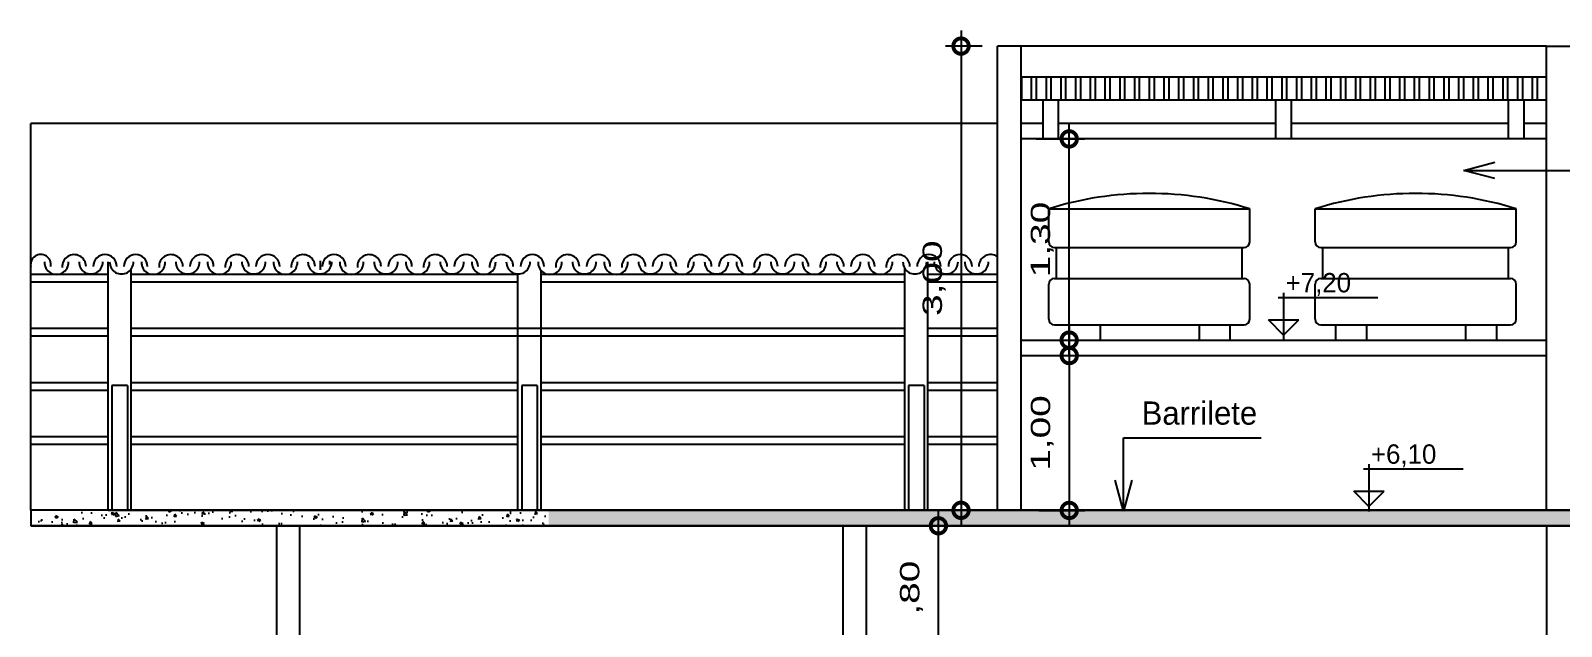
# Model space of a CAD drawing. Header units: millimetres. Extents: x 237 to 339, y 16 to 52.
# Drawn here: x 254.37 to 264.27, y 23.43 to 27.28 of the extents above; entities that cross this region are included whole.
import ezdxf

# ---------------------------------------------------------------- set-up
doc = ezdxf.new("R2010")
doc.units = ezdxf.units.MM
doc.header["$LTSCALE"] = 0.6
doc.header["$MEASUREMENT"] = 0
doc.layers.get('DEFPOINTS').update_dxf_attribs({"color": 253})
for name, color, linetype in [('0.1', 1, 'Continuous'), ('0.3', 3, 'Continuous'), ('01', 1, 'Continuous'), ('02', 2, 'Continuous'), ('AR-ALV', 5, 'Continuous'), ('AR-TXT', 2, 'Continuous'), ('COBERTURA', 32, 'Continuous'), ('guarda-corpo', 32, 'Continuous'), ('MOBILIÁRIO_LAYOUT', 165, 'Continuous'), ('NIVELC', 2, 'Continuous')]:
    doc.layers.add(name, color=color, linetype=linetype)
doc.styles.add('stylUS BT', font='stylu.ttf', dxfattribs={"width": 1.5})
doc.dimstyles.new('ARQ_100 1', dxfattribs={"dimtxt": 0.125, "dimasz": 0.2, "dimexe": 0.1, "dimexo": 0.1, "dimgap": 0.1, "dimtad": 1, "dimzin": 6, "dimtxsty": 'stylUS BT', "dimblk1": 'DOTSMALL', "dimblk2": 'DOTSMALL', "dimsah": 1, "dimcen": 0.09, "dimdle": 0.1, "dimclrd": 256, "dimclre": 256, "dimclrt": 2, "dimaunit": 1, "dimadec": 0, "dimazin": 0, "dimtfac": 1, "dimtmove": 2, "dimatfit": 3, "dimldrblk": 'OPEN30', "dimfxl": 1, "dimtolj": 1, "dimtzin": 0, "dimarcsym": 0})
pattern_1 = [(130, (585.02088, 72.16408), (-0.18218467, -0.015939086), [0.01905, -0.20955]), (185, (585.02088, 72.16408), (0.03524283, 0.19105664), [0.01524, -0.16764]), (79.549, (585.0057, 72.16275), (-0.1469425, 0.17511669), [0.01619, -0.17809]), (133.8158, (585.02088, 72.21488), (-0.27107904, -0.04204233), [0.028575, -0.314325]), (83.3644, (584.9983, 72.21138), (-0.23740423, 0.24742556), [0.024285, -0.267135]), (188.816, (585.02088, 72.21488), (-0.2374046, 0.24742512), [0.02286, -0.25146]), (159, (584.99548, 72.20218), (-0.15161488, -0.10226552), [0.01905, -0.20955]), (214, (584.99548, 72.20218), (-0.06180203, 0.18418797), [0.01524, -0.16764]), (108.5486, (584.98284, 72.19366), (-0.21341649, 0.08192286), [0.01619, -0.17809]), (142.5, (585.02088, 72.16408), (-0.003088603, 0.084555039), [0, -0.165608, 0, -0.17018, 0, -0.168275]), (172.5, (585.02088, 72.16408), (-0.066819663, 0.100180575), [0, -0.097028, 0, -0.161798, 0, -0.064135]), (212.5, (585.07752, 72.16408), (-0.135590595, -0.005728744), [0, -0.0635, 0, -0.19812, 0, -0.26289]), (222.5, (585.10292, 72.16408), (-0.14812918, 0.02542649), [0, -0.08255, 0, -0.131572, 0, -0.18669])]

# ---------------------------------------------------------------- blocks, each defined once
blk = doc.blocks.new('_DOTSMALL')
at = {"color": 0, "linetype": 'ByBlock', "const_width": 0.5}
blk.add_lwpolyline([(-0.0625, 0, 1), (0.0625, 0, 1)], format="xyb", close=True, dxfattribs=at)
blk = doc.blocks.new('*D54')
at = {"layer": '01', "lineweight": -2}
for p, q in [((260.3882, 27.2847), (260.3882, 24.0847)), ((260.5239, 27.1847), (260.2882, 27.1847)), ((260.5239, 24.1847), (260.2882, 24.1847))]:
    blk.add_line(p, q, dxfattribs=at)
at = {"layer": 'DEFPOINTS', "color": 0}
for p in [(260.6239, 27.1847), (260.3882, 24.1847), (260.6239, 24.1847)]:
    blk.add_point(p, dxfattribs=at)
at = {"layer": '01', "lineweight": -2, "xscale": 0.2, "yscale": 0.2, "zscale": 0.2}
for p, rotation in [((260.3882, 27.1847), 90), ((260.3882, 24.1847), 270)]:
    blk.add_blockref('_DOTSMALL', p, dxfattribs=dict(at, rotation=rotation))
at = {"layer": '01', "color": 2, "insert": (260.214, 25.6847), "char_height": 0.125, "attachment_point": 5, "rotation": 90, "style": 'stylUS BT'}
blk.add_mtext('\\A1;3,00', dxfattribs=at)
blk = doc.blocks.new('_Open30')
at = {"layer": 'AR-ALV', "color": 0, "lineweight": -2}
for p, q in [((-1, 0.268), (0, 0)), ((0, 0), (-1, -0.268)), ((0, 0), (-1, 0))]:
    blk.add_line(p, q, dxfattribs=at)
blk = doc.blocks.new('*D55')
at = {"layer": '01', "lineweight": -2}
for p, q in [((261.0878, 25.2847), (261.0878, 24.084)), ((260.8739, 25.1847), (261.1878, 25.1847)), ((260.8912, 24.184), (261.1878, 24.184))]:
    blk.add_line(p, q, dxfattribs=at)
at = {"layer": 'DEFPOINTS', "color": 0}
for p in [(260.7739, 25.1847), (260.7912, 24.184), (261.0878, 24.184)]:
    blk.add_point(p, dxfattribs=at)
at = {"layer": '01', "lineweight": -2, "xscale": 0.2, "yscale": 0.2, "zscale": 0.2}
for p, rotation in [((261.0878, 25.1847), 90), ((261.0878, 24.184), 270)]:
    blk.add_blockref('_DOTSMALL', p, dxfattribs=dict(at, rotation=rotation))
at = {"layer": '01', "color": 2, "insert": (260.9136, 24.6844), "char_height": 0.125, "attachment_point": 5, "rotation": 90, "style": 'stylUS BT'}
blk.add_mtext('\\A1;1,00', dxfattribs=at)
blk = doc.blocks.new('*D57')
at = {"layer": '01', "lineweight": -2}
for p, q in [((260.2419, 23.1847), (260.2419, 24.1847)), ((259.8739, 24.0847), (260.3419, 24.0847)), ((259.8739, 23.2847), (260.3419, 23.2847))]:
    blk.add_line(p, q, dxfattribs=at)
at = {"layer": 'DEFPOINTS', "color": 0}
for p in [(259.7739, 24.0847), (260.2419, 24.0847), (259.7739, 23.2847)]:
    blk.add_point(p, dxfattribs=at)
at = {"layer": '01', "lineweight": -2, "xscale": 0.2, "yscale": 0.2, "zscale": 0.2}
for p, rotation in [((260.2419, 24.0847), 90), ((260.2419, 23.2847), 270)]:
    blk.add_blockref('_DOTSMALL', p, dxfattribs=dict(at, rotation=rotation))
at = {"layer": '01', "color": 2, "insert": (260.0677, 23.6847), "char_height": 0.125, "attachment_point": 5, "rotation": 90, "style": 'stylUS BT'}
blk.add_mtext('\\A1;,80', dxfattribs=at)
blk = doc.blocks.new('NIVELCORTE2')
at = {"layer": 'NIVELC'}
for p, q in [((0, 0.436), (0, 0)), ((-0.049, 0.394), (0.869, 0.394)), ((0, 0.046), (-0.141, 0.187)), ((-0.141, 0.187), (0.141, 0.187)), ((0, 0.046), (0.141, 0.187))]:
    blk.add_line(p, q, dxfattribs=at)
blk = doc.blocks.new('*D65')
at = {"layer": '01', "lineweight": -2}
for p, q in [((261.0875, 25.1847), (261.0875, 26.6847)), ((260.8739, 26.5847), (261.1875, 26.5847)), ((260.8739, 25.2847), (261.1875, 25.2847))]:
    blk.add_line(p, q, dxfattribs=at)
at = {"layer": 'DEFPOINTS', "color": 0}
for p in [(260.7739, 26.5847), (261.0875, 26.5847), (260.7739, 25.2847)]:
    blk.add_point(p, dxfattribs=at)
at = {"layer": '01', "lineweight": -2, "xscale": 0.2, "yscale": 0.2, "zscale": 0.2}
for p, rotation in [((261.0875, 26.5847), 90), ((261.0875, 25.2847), 270)]:
    blk.add_blockref('_DOTSMALL', p, dxfattribs=dict(at, rotation=rotation))
at = {"layer": '01', "color": 2, "insert": (260.9133, 25.9347), "char_height": 0.125, "attachment_point": 5, "rotation": 90, "style": 'stylUS BT'}
blk.add_mtext('\\A1;1,30', dxfattribs=at)

msp = doc.modelspace()

# ---------------------------------------------------------------- hatches: boundary and pattern name
at = {"layer": '0.1'}
h = msp.add_hatch(dxfattribs=at)
h.set_pattern_fill('AR-CONC', color=256, scale=0.001, style=0)
h.set_pattern_definition(pattern_1)
h.paths.add_polyline_path([(254.3739, 24.1847), (254.8989, 24.1847), (254.8989, 24.0847), (254.3739, 24.0847)])
h = msp.add_hatch(dxfattribs=at)
h.set_pattern_fill('AR-CONC', color=256, scale=0.001, style=0)
h.set_pattern_definition(pattern_1)
h.paths.add_polyline_path([(254.8739, 24.1847), (257.7216, 24.1847), (257.7216, 24.0847), (254.8739, 24.0847)])
h = msp.add_hatch(dxfattribs=at)
h.set_pattern_fill('AR-CONC', color=256, scale=0.001, style=0)
h.set_pattern_definition(pattern_1)
h.paths.add_polyline_path([(257.7216, 24.1847), (262.2534, 24.1847), (262.2534, 24.0847), (260.7739, 24.0847), (257.7216, 24.0847)])
h = msp.add_hatch(dxfattribs=at)
h.set_pattern_fill('AR-CONC', color=256, scale=0.001, style=0)
h.set_pattern_definition(pattern_1)
h.paths.add_polyline_path([(262.2534, 24.1847), (266.5899, 24.1847), (266.5899, 24.0847), (262.2534, 24.0847)])
at = {"layer": 'guarda-corpo'}
h = msp.add_hatch(dxfattribs=at)
h.set_pattern_fill('ANSI32', color=256, scale=0.01, angle=45, style=0)
h.set_pattern_definition([(90, (127.87545, -65.70507), (-0.09525, 7e-18), []), (90, (127.9072, -65.67332), (-0.09525, 7e-18), [])])
h.paths.add_polyline_path([(260.7739, 26.9847), (260.7739, 26.8347), (264.1739, 26.8347), (264.1739, 26.9847)])

# ---------------------------------------------------------------- linework, layer by layer
at = {"layer": '0.1'}
for p, q in [((264.1739, 27.1847), (260.7739, 27.1847)), ((260.9192, 26.5847), (260.9192, 26.8347)), ((261.0192, 26.5847), (261.0192, 26.8347)), ((262.4239, 26.5847), (262.4239, 26.8347)), ((262.5239, 26.5847), (262.5239, 26.8347)), ((263.9287, 26.5847), (263.9287, 26.8347)), ((264.0287, 26.5847), (264.0287, 26.8347)), ((260.6239, 26.6847), (254.3739, 26.6847)), ((254.3739, 25.7607), (254.3739, 26.6847)), ((260.9192, 26.6847), (260.7739, 26.6847)), ((262.4239, 26.6847), (261.0192, 26.6847)), ((263.9287, 26.6847), (262.5239, 26.6847)), ((264.1739, 26.6847), (264.0287, 26.6847)), ((264.1739, 26.5847), (260.7739, 26.5847)), ((254.3739, 24.1847), (254.3739, 25.7907)), ((254.8739, 24.1847), (254.8739, 25.7907)), ((255.0239, 24.1847), (255.0239, 25.7451)), ((257.6739, 24.1847), (257.6739, 25.7338)), ((260.0239, 24.1847), (260.0239, 25.7489)), ((260.1739, 24.1847), (260.1739, 25.7907)), ((254.8739, 25.7091), (254.3739, 25.7091)), ((254.8739, 25.6591), (254.3739, 25.6591)), ((257.5239, 25.7091), (255.0239, 25.7091)), ((257.5239, 25.6591), (255.0239, 25.6591)), ((257.5239, 24.1847), (257.5239, 25.712)), ((260.0239, 25.7091), (257.6739, 25.7091)), ((260.0239, 25.6591), (257.6739, 25.6591)), ((260.6239, 25.7091), (260.1739, 25.7091)), ((260.6239, 25.6591), (260.1739, 25.6591)), ((254.8739, 25.3591), (254.3739, 25.3591)), ((260.0239, 25.3591), (255.0239, 25.3591)), ((260.6239, 25.3591), (260.1739, 25.3591)), ((254.8739, 25.3091), (254.3739, 25.3091)), ((260.0239, 25.3091), (255.0239, 25.3091)), ((260.6239, 25.3091), (260.1739, 25.3091)), ((254.8739, 25.0091), (254.3739, 25.0091)), ((254.8739, 24.9591), (254.3739, 24.9591)), ((254.8989, 24.9907), (254.8989, 24.1847)), ((254.9989, 24.9907), (254.8989, 24.9907)), ((254.9989, 24.9907), (254.9989, 24.1847)), ((257.5239, 25.0091), (255.0239, 25.0091)), ((257.5239, 24.9591), (255.0239, 24.9591)), ((257.5489, 24.9907), (257.5489, 24.1847)), ((257.6489, 24.9907), (257.5489, 24.9907)), ((257.6489, 24.9907), (257.6489, 24.1847)), ((260.0239, 25.0091), (257.6739, 25.0091)), ((260.0239, 24.9591), (257.6739, 24.9591)), ((260.0489, 24.9907), (260.0489, 24.1847)), ((260.1489, 24.9907), (260.0489, 24.9907)), ((260.1489, 24.9907), (260.1489, 24.1847)), ((260.6239, 25.0091), (260.1739, 25.0091)), ((260.6239, 24.9591), (260.1739, 24.9591)), ((254.8739, 24.6591), (254.3739, 24.6591)), ((257.5239, 24.6591), (255.0239, 24.6591)), ((260.0239, 24.6591), (257.6739, 24.6591)), ((260.6239, 24.6591), (260.1739, 24.6591)), ((254.8739, 24.6091), (254.3739, 24.6091)), ((257.5239, 24.6091), (255.0239, 24.6091)), ((260.0239, 24.6091), (257.6739, 24.6091)), ((260.6239, 24.6091), (260.1739, 24.6091))]:
    msp.add_line(p, q, dxfattribs=at)
at = {"layer": '0.3'}
for p, q in [((260.6239, 24.1847), (260.6239, 27.1847)), ((260.7739, 27.1847), (260.6239, 27.1847)), ((260.7739, 27.1847), (260.7739, 24.1847)), ((264.1739, 24.1847), (264.1739, 27.1847)), ((264.1739, 27.1847), (264.3239, 27.1847)), ((260.6239, 24.1847), (260.6239, 25.8847)), ((260.7739, 25.2847), (264.1739, 25.2847)), ((260.7739, 25.1847), (264.1739, 25.1847)), ((269.8396, 24.1847), (254.3739, 24.1847)), ((254.8739, 24.1847), (254.3739, 24.1847)), ((254.3739, 24.1847), (254.3739, 24.0847)), ((254.3739, 24.1847), (254.3739, 24.0847)), ((254.8739, 24.1847), (269.1739, 24.1847)), ((269.8396, 24.0847), (254.3739, 24.0847)), ((254.3739, 24.0847), (254.8739, 24.0847)), ((254.8739, 24.0847), (269.1739, 24.0847)), ((255.9618, 24.0847), (255.9618, 23.2847)), ((256.1118, 24.0847), (256.1118, 23.2847)), ((259.6239, 24.0847), (259.6239, 23.2847)), ((259.7739, 24.0847), (259.7739, 23.2847)), ((264.1739, 24.0847), (264.1739, 21.1847))]:
    msp.add_line(p, q, dxfattribs=at)
at = {"layer": '02'}
for p, q in [((264.1739, 26.9847), (260.7739, 26.9847)), ((264.1739, 26.8347), (260.7739, 26.8347))]:
    msp.add_line(p, q, dxfattribs=at)
at = {"layer": 'guarda-corpo'}
for p, q in [((256.2459, 25.7972), (256.2459, 25.7399)), ((256.3059, 25.7972), (256.3059, 25.7727))]:
    msp.add_line(p, q, dxfattribs=at)
for centre, radius, start, end in [((254.4385, 25.7727), 0.0656, 349.51233, 190.48767), ((254.6542, 25.7603), 0.0768, 0.30014, 184.30662), ((254.8537, 25.7603), 0.0768, 0.30014, 179.69986), ((255.0519, 25.7603), 0.0768, 0.30014, 179.69986), ((255.2799, 25.7603), 0.0768, 0.30014, 184.30662), ((255.4794, 25.7603), 0.0768, 0.30014, 179.69986), ((255.7072, 25.7603), 0.0768, 0.30014, 184.30662), ((255.9067, 25.7603), 0.0768, 0.30014, 179.69986), ((256.1347, 25.7603), 0.0768, 0.30014, 184.30662), ((256.3341, 25.7603), 0.0768, 0.30014, 179.69986), ((256.5621, 25.7603), 0.0768, 0.30014, 184.30662), ((256.7616, 25.7603), 0.0768, 0.30014, 179.69986), ((256.9894, 25.7603), 0.0768, 0.30014, 184.30662), ((257.1889, 25.7603), 0.0768, 0.30014, 179.69986), ((257.4169, 25.7603), 0.0768, 0.30014, 184.30662), ((257.6164, 25.7603), 0.0768, 0.30014, 179.69986), ((257.8443, 25.7603), 0.0768, 0.30014, 184.30662), ((258.0438, 25.7603), 0.0768, 0.30014, 179.69986), ((258.2716, 25.7603), 0.0768, 0.30014, 184.30662), ((258.4711, 25.7603), 0.0768, 0.30014, 179.69986), ((258.6991, 25.7603), 0.0768, 0.30014, 184.30662), ((258.8986, 25.7603), 0.0768, 0.30014, 179.69986), ((259.1265, 25.7603), 0.0768, 0.30014, 184.30662), ((259.326, 25.7603), 0.0768, 0.30014, 179.69986), ((259.554, 25.7603), 0.0768, 0.30014, 184.30662), ((259.7535, 25.7603), 0.0768, 0.30014, 179.69986), ((259.9813, 25.7603), 0.0768, 0.30014, 184.30662), ((260.1808, 25.7603), 0.0768, 0.30014, 179.69986), ((260.3831, 25.7603), 0.0768, 0.30014, 179.69986), ((260.5797, 25.7603), 0.0768, 54.87892, 179.69986), ((254.5402, 25.7859), 0.0768, 176.42048, 3.57952), ((254.7625, 25.7888), 0.0768, 178.54451, 1.45549), ((254.9607, 25.7888), 0.0768, 178.54451, 1.45549), ((255.1659, 25.7859), 0.0768, 176.42048, 3.57952), ((255.3882, 25.7888), 0.0768, 178.54451, 1.45549), ((255.5934, 25.7859), 0.0768, 176.42048, 3.57952), ((255.8155, 25.7888), 0.0768, 178.54451, 1.45549), ((256.0207, 25.7859), 0.0768, 176.42048, 3.57952), ((256.2429, 25.7888), 0.0768, 178.54451, 1.45549), ((256.4481, 25.7859), 0.0768, 176.42048, 3.57952), ((256.6704, 25.7888), 0.0768, 178.54451, 1.45549), ((256.8756, 25.7859), 0.0768, 176.42048, 3.57952), ((257.0977, 25.7888), 0.0768, 178.54451, 1.45549), ((257.3029, 25.7859), 0.0768, 176.42048, 3.57952), ((257.5252, 25.7888), 0.0768, 178.54451, 1.45549), ((257.7303, 25.7859), 0.0768, 176.42048, 3.57952), ((257.9526, 25.7888), 0.0768, 178.54451, 1.45549), ((258.1578, 25.7859), 0.0768, 176.42048, 3.57952), ((258.3799, 25.7888), 0.0768, 178.54451, 1.45549), ((258.5851, 25.7859), 0.0768, 176.42048, 3.57952), ((258.8074, 25.7888), 0.0768, 178.54451, 1.45549), ((259.0126, 25.7859), 0.0768, 176.42048, 3.57952), ((259.2348, 25.7888), 0.0768, 178.54451, 1.45549), ((259.44, 25.7859), 0.0768, 176.42048, 3.57952), ((259.6623, 25.7888), 0.0768, 178.54451, 1.45549), ((259.8675, 25.7859), 0.0768, 176.42048, 3.57952), ((260.0896, 25.7888), 0.0768, 178.54451, 1.45549), ((260.2919, 25.7888), 0.0768, 178.54451, 1.45549), ((260.4886, 25.7888), 0.0768, 178.54451, 1.45549)]:
    msp.add_arc(centre, radius, start, end, dxfattribs=at)
at = {"layer": 'MOBILIÁRIO_LAYOUT'}
for p, q in [((260.9551, 26.1326), (262.2551, 26.1326)), ((260.9551, 25.9196), (260.9551, 26.1326)), ((262.2551, 25.9196), (262.2551, 26.1326)), ((262.6775, 26.1326), (263.9775, 26.1326)), ((262.6775, 25.9196), (262.6775, 26.1326)), ((263.9775, 25.9196), (263.9775, 26.1326)), ((260.9921, 25.8826), (262.218, 25.8826)), ((261.0051, 25.6826), (261.0051, 25.8826)), ((262.2051, 25.6826), (262.2051, 25.8826)), ((262.7145, 25.8826), (263.9405, 25.8826)), ((262.7275, 25.6826), (262.7275, 25.8826)), ((263.9275, 25.6826), (263.9275, 25.8826)), ((260.9551, 25.4196), (260.9551, 25.6456)), ((260.9921, 25.6826), (262.218, 25.6826)), ((262.2551, 25.4196), (262.2551, 25.6456)), ((262.6775, 25.4196), (262.6775, 25.6456)), ((262.7145, 25.6826), (263.9405, 25.6826)), ((263.9775, 25.4196), (263.9775, 25.6456)), ((260.9921, 25.3826), (262.218, 25.3826)), ((261.0875, 25.3826), (261.0875, 25.2847)), ((261.2875, 25.3826), (261.2875, 25.2847)), ((261.927, 25.3826), (261.927, 25.2847)), ((262.127, 25.3826), (262.127, 25.2847)), ((262.7145, 25.3826), (263.9405, 25.3826)), ((262.81, 25.3826), (262.81, 25.2847)), ((263.01, 25.3826), (263.01, 25.2847)), ((263.6494, 25.3826), (263.6494, 25.2847)), ((263.8494, 25.3826), (263.8494, 25.2847))]:
    msp.add_line(p, q, dxfattribs=at)
for centre, radius, start, end in [((261.6051, 24.0701), 2.1625, 72.50768, 107.49232), ((263.3275, 24.0701), 2.1625, 72.50768, 107.49232), ((260.9921, 25.9196), 0.037, 180, 270), ((262.218, 25.9196), 0.037, 270, 0), ((262.7145, 25.9196), 0.037, 180, 270), ((263.9405, 25.9196), 0.037, 270, 0), ((260.9921, 25.6456), 0.037, 90, 180), ((262.218, 25.6456), 0.037, 0, 90), ((262.7145, 25.6456), 0.037, 90, 180), ((263.9405, 25.6456), 0.037, 0, 90), ((260.9921, 25.4196), 0.037, 180, 270), ((262.218, 25.4196), 0.037, 270, 0), ((262.7145, 25.4196), 0.037, 180, 270), ((263.9405, 25.4196), 0.037, 270, 0)]:
    msp.add_arc(centre, radius, start, end, dxfattribs=at)

# ---------------------------------------------------------------- block references
at = {"layer": 'COBERTURA', "xscale": 0.6999999999999886, "yscale": 0.7000000000000028}
for p in [(262.4739, 25.2847), (263.0255, 24.1772)]:
    msp.add_blockref('NIVELCORTE2', p, dxfattribs=at)

# ---------------------------------------------------------------- texts
at = {"layer": 'AR-TXT', "attachment_point": 1}
for s, insert, char_height, width in [('{\\fStylus BT|b0|i0|c0|p34;+7,20}', (262.4869, 25.7183), 0.125, 0.7021), ('{\\fStylus BT|b0|i0|c0|p34;Barrilete}', (261.556, 24.8881), 0.15, 1.7172), ('{\\fStylus BT|b0|i0|c0|p34;+6,10}', (263.0384, 24.6108), 0.125, 0.7021)]:
    msp.add_mtext(s, dxfattribs=dict(at, insert=insert, char_height=char_height, width=width))

# ---------------------------------------------------------------- dimensions: what is measured, and where the dimension line sits
at = {"layer": '01'}
for base, p1, p2, picture, middle in [((260.3882, 24.1847), (260.6239, 27.1847), (260.6239, 24.1847), '*D54', (260.214, 25.6847)), ((261.0875, 26.5847), (260.7739, 25.2847), (260.7739, 26.5847), '*D65', (260.9133, 25.9347)), ((261.0878, 24.184), (260.7739, 25.1847), (260.7912, 24.184), '*D55', (260.9136, 24.6844)), ((260.2419, 24.0847), (259.7739, 23.2847), (259.7739, 24.0847), '*D57', (260.0677, 23.6847))]:
    dim = msp.add_linear_dim(base=base, p1=p1, p2=p2, angle=90, dimstyle='ARQ_100 1', dxfattribs=at)
    dim.commit()
    dim.dimension.update_dxf_attribs({"geometry": picture, "text_midpoint": middle})

# ---------------------------------------------------------------- leaders
at = {"layer": '0.1'}
for points in [[(263.64, 26.3818), (265.7921, 26.3818)], [(261.4389, 24.1801), (261.4389, 24.6535), (262.3287, 24.6535)]]:
    msp.add_leader(points, dimstyle='ARQ_100 1', override={"dimtad": 0}, dxfattribs=at)

doc.saveas('drawing.dxf')
